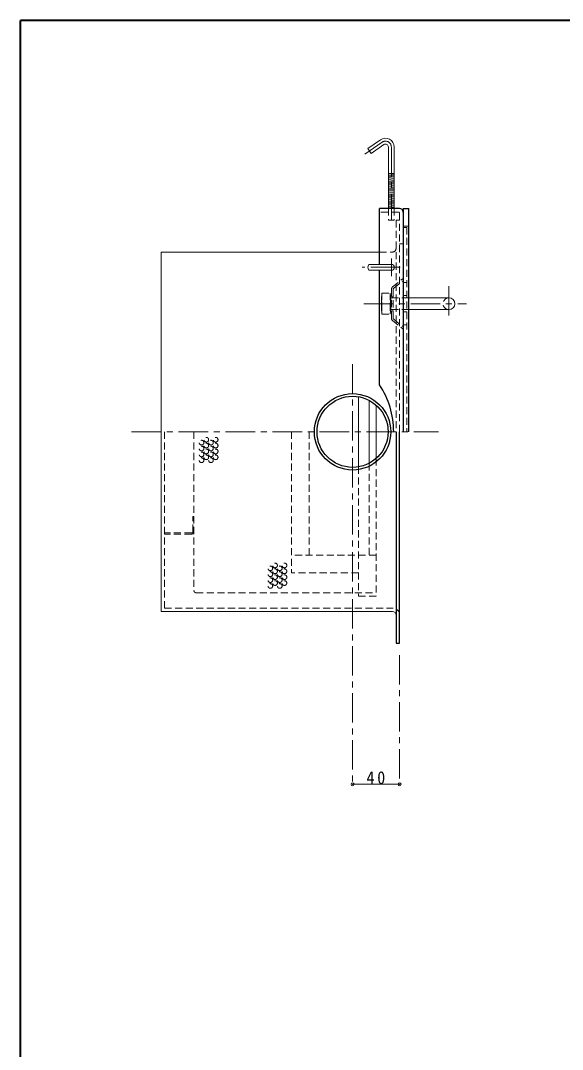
# Model space of a CAD drawing. Units: millimetres at full size, sheet at 1:5; details may follow other scales. Extents: x -1062 to 963, y -702 to 703.
# Drawn here: x -1062 to -601, y -173 to 703 of the extents above; entities that cross this region are included whole.
import ezdxf

# ---------------------------------------------------------------- set-up
doc = ezdxf.new("R2010")
doc.units = ezdxf.units.MM
doc.header["$LTSCALE"] = 5
doc.header["$PDMODE"] = 32
doc.header["$PDSIZE"] = 2.5
doc.linetypes.add('CHAIN1', pattern=[8, 5, -1, 1, -1])
doc.linetypes.add('DASHED1', pattern=[1.8, 1.2, -0.6])
doc.layers.add('0-A', color=4, linetype='Continuous', lineweight=9)
doc.styles.add('ＭＳ ゴシック', font='')
doc.styles.get('ＭＳ ゴシック').set_extended_font_data('MS Gothic')

msp = doc.modelspace()

# ---------------------------------------------------------------- linework, layer by layer
at = {"layer": '0-A', "color": 1, "lineweight": 40}
for p in [(962.602, 702.509), (-1062.398, -702.491)]:
    msp.add_line(p, (-1062.398, 702.509), dxfattribs=at)
at = {"layer": '0-A', "linetype": 'CHAIN1'}
for p, q in [((-754.766, 599), (-769.491, 588.689)), ((-746.898, 594.904), (-746.898, 532.509)), ((-746.898, 500.009), (-746.898, 485.009)), ((-739.398, 492.509), (-771.83, 492.509)), ((-697.898, 476.509), (-697.898, 446.509)), ((-770.398, 461.509), (-682.898, 461.509)), ((-779.898, 410.009), (-779.898, 52.509)), ((-967.898, 352.509), (-706.898, 352.509)), ((-739.898, 162.509), (-739.898, 52.509))]:
    msp.add_line(p, q, dxfattribs=at)
at = {"layer": '0-A'}
for p, q in [((-756.2, 601.048), (-766.83, 593.605)), ((-753.332, 596.952), (-763.962, 589.509)), ((-763.962, 589.509), (-766.83, 593.605)), ((-749.398, 594.904), (-749.398, 542.509)), ((-744.398, 594.904), (-744.398, 542.509)), ((-749.398, 572.408), (-744.398, 572.408)), ((-744.398, 571.538), (-749.398, 571.946)), ((-744.398, 570.535), (-749.398, 570.943)), ((-744.398, 569.531), (-749.398, 569.94)), ((-744.398, 568.528), (-749.398, 568.936)), ((-744.398, 567.525), (-749.398, 567.933)), ((-744.398, 566.521), (-749.398, 566.93)), ((-744.398, 565.518), (-749.398, 565.926)), ((-744.398, 564.515), (-749.398, 564.923)), ((-744.398, 563.511), (-749.398, 563.92)), ((-744.398, 562.508), (-749.398, 562.916)), ((-744.398, 561.505), (-749.398, 561.913)), ((-744.398, 560.501), (-749.398, 560.91)), ((-744.398, 559.498), (-749.398, 559.906)), ((-744.398, 558.495), (-749.398, 558.903)), ((-744.398, 557.491), (-749.398, 557.9)), ((-744.398, 556.488), (-749.398, 556.896)), ((-744.398, 555.485), (-749.398, 555.893)), ((-744.398, 554.481), (-749.398, 554.89)), ((-744.398, 553.478), (-749.398, 553.886)), ((-744.398, 552.475), (-749.398, 552.883)), ((-744.398, 551.471), (-749.398, 551.88)), ((-744.398, 550.468), (-749.398, 550.876)), ((-744.398, 549.465), (-749.398, 549.873)), ((-744.398, 548.461), (-749.398, 548.87)), ((-744.398, 547.458), (-749.398, 547.866)), ((-744.398, 546.455), (-749.398, 546.863)), ((-744.398, 545.451), (-749.398, 545.86)), ((-744.398, 544.448), (-749.398, 544.856)), ((-744.398, 543.445), (-749.398, 543.853)), ((-745.231, 542.509), (-749.398, 542.85)), ((-942.898, 505.509), (-756.898, 505.509)), ((-942.898, 352.509), (-942.898, 505.509)), ((-774.898, 382.343), (-774.898, 322.675)), ((-739.898, 52.509), (-779.898, 52.509))]:
    msp.add_line(p, q, dxfattribs=at)
at = {"layer": '0-A', "color": 5, "lineweight": 25}
for p, q in [((-739.898, 542.509), (-756.898, 542.509)), ((-756.898, 495.009), (-756.898, 542.509)), ((-736.898, 542.509), (-731.898, 542.509)), ((-736.898, 542.509), (-736.898, 352.509)), ((-731.898, 352.509), (-731.898, 542.509)), ((-756.898, 392.509), (-756.898, 490.009)), ((-742.898, 352.509), (-742.898, 172.509)), ((-739.898, 172.509), (-739.898, 352.509)), ((-742.898, 172.509), (-739.898, 172.509))]:
    msp.add_line(p, q, dxfattribs=at)
at = {"layer": '0-A', "color": 7, "linetype": 'DASHED1', "lineweight": 18}
for p, q in [((-740.898, 539.509), (-756.898, 539.509)), ((-739.898, 538.509), (-739.898, 352.509)), ((-736.898, 527.509), (-731.898, 527.509)), ((-736.898, 512.509), (-739.898, 512.509))]:
    msp.add_line(p, q, dxfattribs=at)
at = {"layer": '0-A', "linetype": 'DASHED1'}
for p, q in [((-749.398, 542.509), (-749.398, 532.509)), ((-744.398, 542.509), (-744.398, 532.509)), ((-744.398, 532.509), (-749.398, 532.509)), ((-739.898, 532.509), (-742.898, 532.509)), ((-742.898, 532.509), (-742.898, 352.509)), ((-733.698, 526.509), (-736.898, 526.509)), ((-733.698, 526.509), (-733.698, 352.509)), ((-756.898, 505.509), (-745.898, 505.509)), ((-745.772, 475.91), (-736.898, 483.009)), ((-746.898, 473.567), (-746.898, 449.451)), ((-745.398, 449.451), (-745.398, 473.567)), ((-744.835, 474.739), (-736.898, 481.088)), ((-733.698, 479.509), (-736.898, 479.509)), ((-754.898, 470.509), (-755.398, 465.509)), ((-755.398, 465.509), (-755.398, 457.509)), ((-755.398, 465.509), (-754.898, 461.509)), ((-754.898, 470.509), (-754.898, 452.509)), ((-754.898, 470.509), (-747.898, 470.509)), ((-747.898, 470.509), (-747.898, 452.509)), ((-731.898, 466.509), (-747.498, 466.509)), ((-747.398, 465.509), (-747.398, 457.509)), ((-745.398, 467.509), (-746.898, 467.509)), ((-733.698, 468.509), (-736.898, 468.509)), ((-754.898, 461.509), (-755.398, 457.509)), ((-755.398, 457.509), (-754.898, 452.509)), ((-747.898, 461.509), (-754.898, 461.509)), ((-747.398, 457.509), (-747.898, 461.509)), ((-747.898, 452.509), (-747.398, 457.509)), ((-731.898, 456.509), (-747.498, 456.509)), ((-745.398, 455.509), (-746.898, 455.509)), ((-754.898, 452.509), (-747.898, 452.509)), ((-745.772, 447.109), (-736.898, 440.009)), ((-744.835, 448.28), (-736.898, 441.93)), ((-733.698, 454.509), (-736.898, 454.509)), ((-733.698, 443.509), (-736.898, 443.509)), ((-939.898, 352.509), (-939.898, 199.509)), ((-914.898, 352.509), (-914.898, 217.509)), ((-831.898, 352.509), (-831.898, 232.509)), ((-816.898, 352.509), (-816.898, 247.509)), ((-765.898, 325.694), (-765.898, 247.509)), ((-759.898, 329.814), (-759.898, 212.509)), ((-774.898, 322.675), (-774.898, 212.509)), ((-914.898, 280.509), (-915.898, 280.509)), ((-915.898, 267.509), (-915.898, 280.509)), ((-916.898, 266.509), (-939.898, 266.509)), ((-916.898, 265.509), (-939.898, 265.509)), ((-759.898, 247.509), (-831.898, 247.509)), ((-774.898, 232.509), (-831.898, 232.509)), ((-912.898, 215.509), (-759.898, 215.509)), ((-759.898, 212.509), (-774.898, 212.509)), ((-939.898, 202.509), (-745.898, 202.509))]:
    msp.add_line(p, q, dxfattribs=at)
at = {"layer": '0-A', "color": 7, "lineweight": 18}
for p, q in [((-746.898, 495.009), (-765.396, 495.009)), ((-746.898, 490.009), (-765.396, 490.009)), ((-697.898, 466.509), (-731.898, 466.509)), ((-697.898, 456.509), (-731.898, 456.509)), ((-765.898, 379.325), (-765.898, 325.694)), ((-759.898, 375.204), (-759.898, 329.814)), ((-942.898, 199.509), (-942.898, 352.509)), ((-745.898, 199.509), (-942.898, 199.509))]:
    msp.add_line(p, q, dxfattribs=at)
at = {"layer": '0-A', "linetype": 'DASHED1'}
msp.add_lwpolyline([(-747.898, 461.509), (-747.398, 465.509), (-747.898, 470.509)], dxfattribs=at)
at = {"layer": '0-A', "color": 5, "lineweight": 25}
for radius in [32.5, 30.25]:
    msp.add_circle((-779.898, 352.509), radius, dxfattribs=at)
at = {"layer": '0-A', "linetype": 'DASHED1'}
for centre in [(-908.384, 343.297), (-904.384, 345.797), (-904.384, 340.797), (-900.384, 343.297), (-896.384, 345.797), (-896.384, 340.797), (-908.384, 338.297), (-908.384, 333.297), (-904.384, 335.797), (-904.384, 330.797), (-900.384, 338.297), (-900.384, 333.297), (-896.384, 335.797), (-896.384, 330.797), (-908.384, 328.297), (-900.384, 328.297), (-849.859, 236.308), (-845.859, 238.808), (-841.859, 236.308), (-837.859, 238.808), (-849.859, 231.308), (-849.859, 226.308), (-845.859, 233.808), (-845.859, 228.808), (-841.859, 231.308), (-841.859, 226.308), (-837.859, 233.808), (-837.859, 228.808), (-849.859, 221.308), (-845.859, 223.808), (-841.859, 221.308), (-837.859, 223.808)]:
    msp.add_circle(centre, 2, dxfattribs=at)
at = {"layer": '0-A'}
for radius in [7.5, 2.5]:
    msp.add_arc((-751.898, 594.904), radius, 0, 125, dxfattribs=at)
at = {"layer": '0-A', "linetype": 'CHAIN1'}
msp.add_arc((-751.898, 594.904), 5, 0, 125, dxfattribs=at)
at = {"layer": '0-A', "color": 7, "linetype": 'DASHED1', "lineweight": 18}
msp.add_arc((-740.898, 538.509), 1, 0, 90, dxfattribs=at)
at = {"layer": '0-A', "color": 5, "lineweight": 25}
for centre, radius, end in [((-739.898, 539.509), 3, 90), ((-817.565, 352.509), 72.667, 33.39849)]:
    msp.add_arc(centre, radius, 0, end, dxfattribs=at)
at = {"layer": '0-A', "linetype": 'DASHED1'}
for centre, radius, start, end in [((-745.898, 508.509), 3, 270, 0), ((-743.898, 473.567), 3, 128.65981, 180), ((-743.898, 473.567), 1.5, 128.65981, 180), ((-697.898, 461.509), 5, 90, 270), ((-743.898, 449.451), 3, 180, 231.34019), ((-743.898, 449.451), 1.5, 180, 231.34019), ((-916.898, 267.509), 1, 270, 0), ((-916.898, 267.509), 2, 270, 0), ((-912.898, 217.509), 2, 180, 270), ((-745.898, 196.509), 6, 0, 90)]:
    msp.add_arc(centre, radius, start, end, dxfattribs=at)
at = {"layer": '0-A', "color": 7, "lineweight": 18}
for centre, radius, start in [((-746.898, 492.509), 2.5, 270), ((-697.898, 461.509), 5, 270), ((-745.898, 196.509), 3, 0)]:
    msp.add_arc(centre, radius, start, 90, dxfattribs=at)
msp.add_ellipse((-765.386, 492.509), major_axis=(0, -2.5), ratio=0.57, start_param=3.1415927, end_param=6.2831853, dxfattribs=at)
at = {"layer": '0-A'}
for p in [(-779.898, 52.509), (-739.898, 52.509)]:
    msp.add_point(p, dxfattribs=at)

# ---------------------------------------------------------------- texts
at = {"layer": '0-A', "color": 7, "insert": (-768.023, 52.509), "char_height": 11, "attachment_point": 7, "style": 'ＭＳ ゴシック'}
msp.add_mtext('\\T1.36;\\W0.9;40', dxfattribs=at)

doc.saveas('drawing.dxf')
